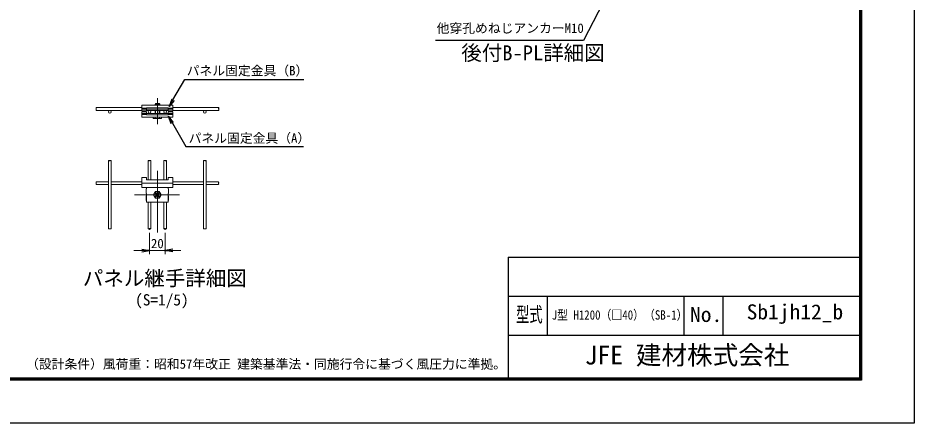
# Model space of a CAD drawing. Units: millimetres, scale not verified, with parts at other scales. Extents: x -4200 to 4200, y -2970 to 2970.
# Drawn here: x -392 to 4200, y -2970 to -893 of the extents above; entities that cross this region are included whole.
import ezdxf
from ezdxf.enums import TextEntityAlignment as Align

# ---------------------------------------------------------------- set-up
doc = ezdxf.new("R2010")
doc.units = ezdxf.units.MM
doc.header["$LTSCALE"] = 10
doc.header["$PDMODE"] = 32
doc.header["$PDSIZE"] = 5
doc.linetypes.add('USER1', pattern=[50.8, 31.75, -6.35, 6.35, -6.35])
for name, color, linetype, lineweight in [('0-0_D-STR-DIM', 7, 'Continuous', 13), ('0-1_D-STR3', 3, 'Continuous', 13), ('0-2_D-BMK', 2, 'USER1', 13), ('0-4_D-STR2', 7, 'Continuous', 13), ('0-5_0', 7, 'Continuous', 25), ('0-7_D-STR-TXT', 7, 'Continuous', 25), ('0-D_D-TTL', 7, 'Continuous', 25)]:
    doc.layers.add(name, color=color, linetype=linetype, lineweight=lineweight)
doc.layers.add('0-6_Defpoints', color=7, linetype='Continuous')
doc.layers.add('0-8_D-TTL-TXT', color=7, linetype='Continuous')
doc.styles.add('ＭＳ ゴシック', font='')
doc.styles.get('ＭＳ ゴシック').set_extended_font_data('MS Gothic')

# ---------------------------------------------------------------- blocks, each defined once
blk = doc.blocks.new('_Open')
at = {"layer": '0-5_0'}
blk.add_line((-10, 1.667), (0, 0), dxfattribs=at)
blk.add_lwpolyline([(-10, -1.667), (0, 0), (-10, 0)], dxfattribs=at)
blk = doc.blocks.new('MLeader9')
at = {"layer": '0-7_D-STR-TXT'}
blk.add_line((394.01, -1435.5), (379.78, -1397.53), dxfattribs=at)
for points in [[(405.55, -1428.83), (379.78, -1397.53), (399.78, -1432.17)], [(399.78, -1432.17), (468.9, -1551.88), (1064.86, -1551.88), (1072.06, -1551.88)]]:
    blk.add_lwpolyline(points, dxfattribs=at)
blk = doc.blocks.new('MLeader10')
at = {"layer": '0-7_D-STR-TXT'}
blk.add_line((408.59, -1316.18), (382.81, -1347.49), dxfattribs=at)
for points in [[(402.81, -1312.85), (463.16, -1208.33), (1066.38, -1208.33), (1073.58, -1208.33)], [(397.04, -1309.52), (382.81, -1347.49), (402.81, -1312.85)]]:
    blk.add_lwpolyline(points, dxfattribs=at)
blk = doc.blocks.new('MLeader13')
at = {"layer": '0-7_D-STR-TXT'}
blk.add_line((2625.31, -762.75), (2649.5, -730.2), dxfattribs=at)
for points in [[(2637.17, -768.83), (2649.5, -730.2), (2631.24, -765.79)], [(2631.24, -765.79), (2506.49, -1008.92), (1755.78, -1008.92), (1748.58, -1008.92)]]:
    blk.add_lwpolyline(points, dxfattribs=at)

msp = doc.modelspace()

# ---------------------------------------------------------------- linework, layer by layer
at = {"layer": '0-0_D-STR-DIM'}
for p, q in [((282.6, -1994.52), (282.6, -2104.77)), ((362.59, -1994.52), (362.59, -2104.77)), ((242.6, -2084.77), (202.6, -2084.77)), ((282.6, -2084.77), (362.59, -2084.77)), ((402.59, -2084.77), (442.59, -2084.77))]:
    msp.add_line(p, q, dxfattribs=at)
at = {"layer": '0-1_D-STR3'}
for p, q in [((402.72, -1341.13), (242.72, -1341.13)), ((242.72, -1369.13), (242.72, -1341.13)), ((242.72, -1355.13), (266.72, -1355.13)), ((242.72, -1361.13), (266.72, -1361.13)), ((266.72, -1369.13), (242.72, -1369.13)), ((266.72, -1374.34), (242.72, -1374.34)), ((242.72, -1374.34), (242.72, -1402.34)), ((378.72, -1354.22), (266.72, -1354.22)), ((266.72, -1354.22), (266.72, -1369.13)), ((378.72, -1361.13), (266.72, -1361.13)), ((266.72, -1389.25), (266.72, -1374.34)), ((310.6, -1334.91), (310.6, -1341.31)), ((310.6, -1382.34), (310.6, -1367.13)), ((313.02, -1332.49), (313.02, -1341.31)), ((313.02, -1332.49), (332.42, -1332.49)), ((313.02, -1382.34), (313.02, -1367.13)), ((332.42, -1332.49), (332.42, -1341.31)), ((332.42, -1332.49), (334.85, -1334.91)), ((332.42, -1382.34), (332.42, -1367.13)), ((334.85, -1334.91), (334.85, -1341.31)), ((334.85, -1382.34), (334.85, -1367.13)), ((378.72, -1354.22), (378.72, -1369.13)), ((378.72, -1355.13), (402.72, -1355.13)), ((378.72, -1361.13), (402.72, -1361.13)), ((402.72, -1369.13), (378.72, -1369.13)), ((402.72, -1374.34), (378.72, -1374.34)), ((378.72, -1389.25), (378.72, -1374.34)), ((402.72, -1369.13), (402.72, -1341.13)), ((402.72, -1374.34), (402.72, -1402.34)), ((242.72, -1382.34), (266.72, -1382.34)), ((242.72, -1388.34), (266.72, -1388.34)), ((402.72, -1402.34), (242.72, -1402.34)), ((378.72, -1382.34), (266.72, -1382.34)), ((378.72, -1389.25), (266.72, -1389.25)), ((300.7, -1402.51), (300.7, -1402.34)), ((300.7, -1402.51), (300.7, -1407.96)), ((306.2, -1409.43), (339.24, -1409.43)), ((311.71, -1402.51), (311.71, -1402.34)), ((311.71, -1402.51), (311.71, -1407.96)), ((333.74, -1402.51), (333.74, -1402.34)), ((333.74, -1402.51), (333.74, -1407.96)), ((344.75, -1402.51), (344.75, -1402.34)), ((344.75, -1407.96), (344.75, -1402.51)), ((378.72, -1382.34), (402.72, -1382.34)), ((378.72, -1388.34), (402.72, -1388.34)), ((242.59, -1714.63), (242.59, -1761.76)), ((242.59, -1739.76), (402.59, -1739.76)), ((266.59, -1710.63), (246.59, -1710.63)), ((266.59, -1722.79), (266.59, -1710.63)), ((378.59, -1722.79), (266.59, -1722.79)), ((378.59, -1710.63), (398.59, -1710.63)), ((378.59, -1722.79), (378.59, -1710.63)), ((402.59, -1714.63), (402.59, -1761.76)), ((402.59, -1761.76), (242.59, -1761.76)), ((264.59, -1769.76), (266.59, -1769.76)), ((264.59, -1769.76), (264.59, -1793.76)), ((266.59, -1761.76), (266.59, -1769.76)), ((312.4, -1782.11), (302.21, -1799.76)), ((312.4, -1782.11), (332.79, -1782.11)), ((314.11, -1788.45), (319.77, -1794.11)), ((331.08, -1788.45), (325.42, -1794.11)), ((332.79, -1782.11), (342.98, -1799.76)), ((378.59, -1761.76), (378.59, -1769.76)), ((378.59, -1769.76), (380.59, -1769.76)), ((380.59, -1769.76), (380.59, -1793.76)), ((264.59, -1793.76), (266.59, -1793.76)), ((264.59, -1805.76), (266.59, -1805.76)), ((264.59, -1805.76), (264.59, -1829.76)), ((264.59, -1829.76), (266.59, -1829.76)), ((266.59, -1793.76), (266.59, -1837.76)), ((312.4, -1817.42), (302.21, -1799.76)), ((311.28, -1791.28), (316.94, -1796.94)), ((311.28, -1808.25), (316.94, -1802.59)), ((314.11, -1811.08), (319.77, -1805.42)), ((331.08, -1811.08), (325.42, -1805.42)), ((333.91, -1791.28), (328.25, -1796.94)), ((333.91, -1808.25), (328.25, -1802.59)), ((378.59, -1793.76), (380.59, -1793.76)), ((378.59, -1793.76), (378.59, -1837.76)), ((378.59, -1805.76), (380.59, -1805.76)), ((378.59, -1829.76), (380.59, -1829.76)), ((380.59, -1805.76), (380.59, -1829.76)), ((266.59, -1837.76), (378.59, -1837.76))]:
    msp.add_line(p, q, dxfattribs=at)
for points in [[(313.02, -1332.49), (310.6, -1334.91), (334.85, -1334.91)], [(312.4, -1817.42), (332.79, -1817.42), (342.98, -1799.76)]]:
    msp.add_lwpolyline(points, dxfattribs=at)
msp.add_circle((322.59, -1799.76), 17.66, dxfattribs=at)
for centre, radius, start, end in [((306.2, -1398.42), 11.01, 240, 300), ((322.72, -1367.59), 41.84, 254.73852, 285.26148), ((339.24, -1398.42), 11.01, 240, 300), ((246.59, -1714.63), 4, 90, 180), ((398.59, -1714.63), 4, 0, 90), ((312.69, -1789.86), 2, 45, 225), ((332.49, -1789.86), 2, 315.00048, 135.00047), ((312.69, -1809.66), 2, 135.00001, 314.99999), ((314.11, -1799.76), 4, 314.99999, 45), ((322.59, -1791.28), 4, 225.00001, 314.99999), ((322.59, -1808.25), 4, 45, 135), ((331.08, -1799.76), 4, 135, 225.00001), ((332.49, -1809.66), 2, 225.00002, 45)]:
    msp.add_arc(centre, radius, start, end, dxfattribs=at)
at = {"layer": '0-2_D-BMK'}
for p, q in [((322.72, -1305.29), (322.72, -1438.35)), ((322.6, -1993.78), (322.59, -1634.2)), ((206.26, -1799.76), (436.66, -1799.76))]:
    msp.add_line(p, q, dxfattribs=at)
at = {"layer": '0-4_D-STR2'}
for p, q in [((242.72, -1352.73), (8.75, -1352.73)), ((242.72, -1367.13), (8.75, -1367.13)), ((266.72, -1367.13), (378.72, -1367.13)), ((402.72, -1352.73), (636.7, -1352.73)), ((402.72, -1367.13), (636.7, -1367.13)), ((72.31, -1625.01), (72.31, -1974.52)), ((86.71, -1625.01), (86.71, -1974.52)), ((275.39, -1625.01), (275.39, -1722.79)), ((289.79, -1625.01), (289.79, -1722.79)), ((355.39, -1625.01), (355.39, -1722.79)), ((369.79, -1625.01), (369.79, -1722.79)), ((558.47, -1625.01), (558.47, -1974.52)), ((572.87, -1625.01), (572.87, -1974.52)), ((72.31, -1732.56), (8.75, -1732.56)), ((242.59, -1732.56), (86.71, -1732.56)), ((402.59, -1732.56), (558.47, -1732.56)), ((572.87, -1732.56), (636.44, -1732.56)), ((72.31, -1746.96), (8.75, -1746.96)), ((242.59, -1746.96), (86.71, -1746.96)), ((402.59, -1746.96), (558.47, -1746.96)), ((572.87, -1746.96), (636.44, -1746.96)), ((275.39, -1837.76), (275.39, -1974.52)), ((289.79, -1837.76), (289.79, -1974.52)), ((355.39, -1837.76), (355.39, -1974.52)), ((369.79, -1837.76), (369.79, -1974.52))]:
    msp.add_line(p, q, dxfattribs=at)
for centre in [(79.51, -1374.34), (282.6, -1374.34), (362.6, -1374.33), (565.93, -1374.34)]:
    msp.add_circle(centre, 7.2, dxfattribs=at)
for centre, major_axis, start_param, end_param in [((8.75, -1363.57), (0, 3.6), 0.0000003, 3.1416916), ((636.7, -1363.57), (0, 3.6), 3.1414937, 6.283185), ((83.12, -1625.01), (-3.6, 0), 3.1414937, 6.283185), ((286.2, -1625.01), (-3.6, 0), 3.1414937, 6.283185), ((358.99, -1625.01), (3.6, 0), 0.0000003, 3.1416916), ((562.07, -1625.01), (3.6, 0), 0.0000003, 3.1416916), ((8.75, -1736.16), (0, -3.6), 3.1414937, 6.283185), ((636.44, -1736.16), (0, -3.6), 0.0000003, 3.1416916), ((83.12, -1974.52), (-3.6, 0), 0.0000003, 3.1416916), ((286.2, -1974.52), (-3.6, 0), 0.0000003, 3.1416916), ((358.99, -1974.52), (3.6, 0), 3.1414937, 6.283185), ((562.07, -1974.52), (3.6, 0), 3.1414937, 6.283185)]:
    msp.add_ellipse(centre, major_axis=major_axis, ratio=0.114898, start_param=start_param, end_param=end_param, dxfattribs=at)
for centre, major_axis in [((8.75, -1356.36), (0, -3.6)), ((636.7, -1356.36), (0, 3.6)), ((75.91, -1625.01), (-3.6, 0)), ((278.99, -1625.01), (-3.6, 0)), ((366.19, -1625.01), (3.6, 0)), ((569.27, -1625.01), (3.6, 0)), ((8.75, -1743.37), (0, -3.6)), ((636.44, -1743.37), (0, 3.6)), ((75.91, -1974.52), (-3.6, 0)), ((278.99, -1974.52), (-3.6, 0)), ((366.19, -1974.52), (3.6, 0)), ((569.27, -1974.52), (3.6, 0))]:
    msp.add_ellipse(centre, major_axis=major_axis, ratio=0.114898, dxfattribs=at)
at = {"layer": '0-6_Defpoints'}
for p in [(282.6, -1974.52), (362.59, -1974.52), (362.59, -2084.77)]:
    msp.add_point(p, dxfattribs=at)
at = {"layer": '0-D_D-TTL'}
for p, q in [((2120.38, -2120), (2120.38, -2740)), ((2120.38, -2120), (3920.38, -2120)), ((2120.38, -2320), (3920.38, -2320)), ((2320.38, -2320), (2320.38, -2520)), ((3020.38, -2320), (3020.38, -2520)), ((3220.38, -2320), (3220.38, -2520)), ((2120.38, -2520), (3920.38, -2520))]:
    msp.add_line(p, q, dxfattribs=at)
at = {"layer": '0-D_D-TTL', "color": 2}
msp.add_lwpolyline([(-4199.62, 2970), (4200.38, 2970), (4200.38, -2970), (-4199.62, -2970)], close=True, dxfattribs=at)
at = {"layer": '0-D_D-TTL'}
for points in [[(-3929.62, 2750), (3930.38, 2750), (3930.38, -2750), (-3929.62, -2750)], [(-3927.12, 2747.5), (3927.88, 2747.5), (3927.88, -2747.5), (-3927.12, -2747.5)], [(-3924.62, 2745), (3925.38, 2745), (3925.38, -2745), (-3924.62, -2745)], [(-3922.12, 2742.5), (3922.88, 2742.5), (3922.88, -2742.5), (-3922.12, -2742.5)], [(-3919.62, 2740), (3920.38, 2740), (3920.38, -2740), (-3919.62, -2740)]]:
    msp.add_lwpolyline(points, close=True, dxfattribs=at)

# ---------------------------------------------------------------- block references
at = {"layer": '0-0_D-STR-DIM', "xscale": 4, "yscale": 4}
msp.add_blockref('_Open', (282.6, -2084.77), dxfattribs=at)
at = {"layer": '0-0_D-STR-DIM', "xscale": 4, "yscale": 4, "rotation": 180}
msp.add_blockref('_Open', (362.59, -2084.77), dxfattribs=at)
at = {"layer": '0-7_D-STR-TXT'}
for name in ['MLeader13', 'MLeader10', 'MLeader9']:
    msp.add_blockref(name, (0, 0), dxfattribs=at)

# ---------------------------------------------------------------- texts
at = {"layer": '0-0_D-STR-DIM', "style": 'ＭＳ ゴシック'}
msp.add_text('20', height=48.09, dxfattribs=at).set_placement((289.84, -2087.82), align=Align.BOTTOM_LEFT)
at = {"layer": '0-7_D-STR-TXT', "style": 'ＭＳ ゴシック'}
for s, p in [('他穿孔めねじアンカーM10', (1753.75, -984.13)), ('パネル固定金具（B）', (473.08, -1201.91)), ('パネル固定金具（A）', (482.91, -1547.72))]:
    msp.add_text(s, height=48.09, dxfattribs=at).set_placement(p, align=Align.BOTTOM_LEFT)
at = {"layer": '0-8_D-TTL-TXT', "style": 'ＭＳ ゴシック'}
for s, height, p in [('後付B-PL詳細図', 76.98, (1880.15, -1134)), ('パネル継手詳細図', 76.98, (-59.11, -2289.03)), ('(S=1/5)', 57.7, (208.45, -2384.47)), ('JFE 建材株式会社', 96.19, (2512.77, -2698.5)), ('（設計条件）風荷重：昭和57年改正 建築基準法・同施行令に基づく風圧力に準拠。', 48.09, (-350.22, -2705.76))]:
    msp.add_text(s, height=height, dxfattribs=at).set_placement(p, align=Align.BOTTOM_LEFT)
for s, height, width, p in [('型式', 76.98, 0.65, (2160.65, -2474.8)), ('J型 H1200（□40）（SB-1）', 48.09, 0.85, (2343.22, -2454.25)), ('No.', 76.98, 1.05, (3052.38, -2474.8)), ('Sb1jh12_b', 76.98, 1.05, (3342.38, -2461.47))]:
    msp.add_text(s, height=height, dxfattribs=dict(at, width=width)).set_placement(p, align=Align.BOTTOM_LEFT)

doc.saveas('drawing.dxf')
